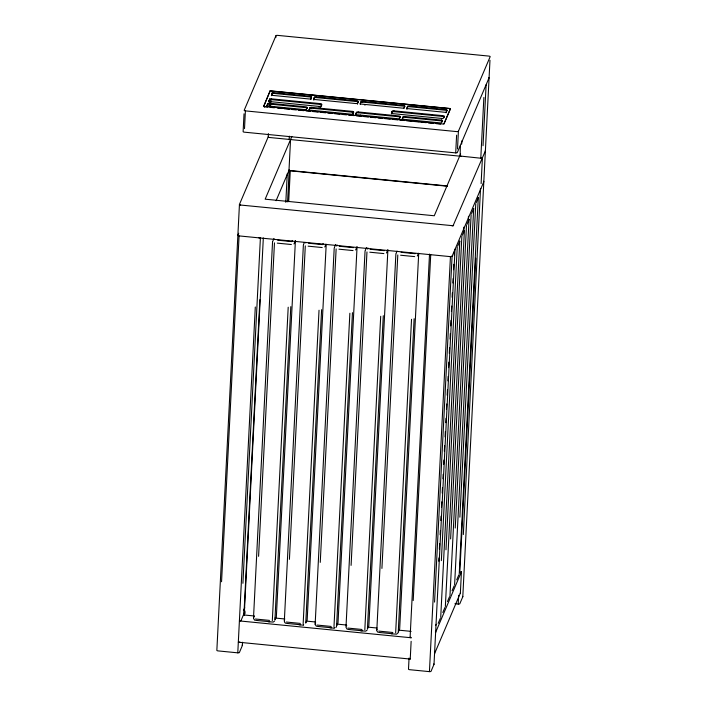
<?xml version="1.0" encoding="UTF-8"?>
<svg xmlns="http://www.w3.org/2000/svg" width="707" height="707" viewBox="0 0 707 707"><rect width="100%" height="100%" fill="white"/><g stroke="black" fill="none" stroke-linecap="round" stroke-linejoin="round"><path stroke-width="1.06" d="M244.03 113.792L243.128 131.529A1.423 0.513 2.9 0 0 244.33 132.165L455.706 152.889A1.423 0.513 2.9 0 0 457.323 152.535L489.05 77.823A1.423 0.513 2.9 0 0 488.802 77.62M221.556 581.737L239.072 235.908L237.879 235.272L238.736 233.257M244.507 128.612L245.409 110.884A1.423 0.513 2.9 0 1 244.207 110.248L275.951 35.73A1.423 0.513 2.9 0 1 277.568 35.368L488.979 56.1A1.423 0.513 2.9 0 1 490.145 56.737L458.401 131.255L457.509 148.983M264.551 107.084L263.605 106.306L270.039 91.203L271.338 90.92L450.041 108.516L450.412 108.896L443.925 124.07M268.183 136.946L239.443 204.42L216.855 650.272A1.423 0.513 2.9 0 0 218.048 650.9L237.782 652.835L255.298 307.015M266.937 106.342A1.6 0.574 2.9 0 1 266.919 106.13L267.67 103.664A1.6 0.574 2.9 0 1 269.482 103.257L305.707 106.81A1.6 0.574 2.9 0 1 307.05 107.526L306.299 109.992L307.05 107.526M242.908 583.31L260.423 237.49M266.919 106.13L267.67 103.664M321.632 105.149L321.676 104.344A1.6 0.574 2.9 0 0 320.333 103.637L271.364 98.839A1.6 0.574 2.9 0 0 269.553 99.236L268.801 101.702L269.508 100.032A1.6 0.574 2.9 0 1 271.329 99.634L320.289 104.433A1.6 0.574 2.9 0 1 321.632 105.149L320.925 106.819M269.261 106.589L269.65 98.918M270.012 91.733L270.039 91.203M237.782 652.835A1.423 0.513 2.9 0 0 239.399 652.481L242.36 645.526L242.528 642.221M243.924 614.781L259.884 299.697M268.386 133.596L268.218 136.849A1.423 0.513 2.9 0 0 269.42 137.485L289.145 139.42A1.423 0.513 2.9 0 0 290.763 139.067L291.876 136.46M244.083 615.231L245.055 611.087M254.113 615.965L244.224 615.002L263.331 237.932M270.534 106.722L270.905 99.413M271.294 91.716L271.32 91.185M271.47 95.71A1.6 0.574 2.9 0 1 271.444 95.498L272.195 93.032A1.6 0.574 2.9 0 1 274.007 92.626L310.232 96.179A1.6 0.574 2.9 0 1 311.575 96.894L310.824 99.36L311.575 96.894M271.329 99.634L271.364 98.839M271.444 95.498L272.195 93.032M275.863 37.498L275.951 35.73M253.486 618.21L272.548 241.838M258.585 556.321L274.466 242.855M285.814 202.335L287.263 173.666M289.145 139.42L289.313 136.168M276.075 200.735L288.986 170.422L290.55 139.562L459.656 156.141L434.266 215.759L265.16 199.18L290.55 139.562M287.581 201.866L289.198 169.919A1.423 0.513 2.9 0 1 288.642 170.237M288.695 201.698L290.259 170.829L447.284 186.224M272.319 620.666L288.2 307.209M274.917 620.092L290.798 306.635M295.411 240.566L276.357 616.716L275.156 619.535M309.869 107.8L309.118 110.265L309.869 107.8A1.6 0.574 2.9 0 1 311.681 107.402L352.28 111.379A1.6 0.574 2.9 0 1 353.624 112.095L352.873 114.561L353.624 112.095M284.32 621.232L303.383 244.861M309.825 108.595A1.6 0.574 2.9 0 1 311.646 108.198L311.681 107.402M289.419 559.343L305.3 245.877M313.935 100.076A1.6 0.574 2.9 0 1 313.643 99.634L314.394 97.168A1.6 0.574 2.9 0 1 316.215 96.771L356.814 100.748A1.6 0.574 2.9 0 1 358.157 101.463L357.406 103.929L358.157 101.463M313.643 99.634L314.394 97.168M314.359 97.964A1.6 0.574 2.9 0 1 316.17 97.566L316.215 96.771M319.104 107.217L319.149 106.421A1.6 0.574 2.9 0 0 320.96 106.015L321.676 104.344M303.153 623.698L319.034 310.232M305.751 623.123L321.623 309.657M326.183 244.684L307.183 619.739L305.99 622.558M315.154 624.254L334.217 247.892M320.253 562.365L336.134 248.908M353.588 112.89A1.6 0.574 2.9 0 0 352.245 112.183L352.28 111.379M356.443 112.369L355.692 114.834L356.443 112.369A1.6 0.574 2.9 0 1 358.263 111.971L398.863 115.948A1.6 0.574 2.9 0 1 400.206 116.664L400.162 117.459A1.6 0.574 2.9 0 0 398.819 116.743L358.219 112.766A1.6 0.574 2.9 0 0 356.408 113.164M358.113 102.259A1.6 0.574 2.9 0 0 356.77 101.552L356.814 100.748M358.219 112.766L358.263 111.971M360.977 101.737L360.225 104.203L360.977 101.737A1.6 0.574 2.9 0 1 362.788 101.34L403.388 105.316A1.6 0.574 2.9 0 1 404.731 106.032L404.696 106.828A1.6 0.574 2.9 0 0 403.352 106.112L362.744 102.135A1.6 0.574 2.9 0 0 360.932 102.533M333.987 626.72L349.868 313.254M360.42 115.877L360.455 115.082M362.744 102.135L362.788 101.34M336.576 626.146L352.457 312.68M357.07 246.61L338.017 622.761L336.824 625.58M364.945 105.246L364.989 104.45M365.051 250.914L345.979 627.277L347.225 629.327M351.087 565.388L366.968 251.931M364.821 629.743L380.702 316.276M392.173 111.264L391.422 113.73L392.173 111.264A1.6 0.574 2.9 0 1 393.985 110.858L442.944 115.665A1.6 0.574 2.9 0 1 444.288 116.372L444.252 117.168A1.6 0.574 2.9 0 0 442.909 116.461L393.94 111.662A1.6 0.574 2.9 0 0 392.129 112.059M367.41 629.168L383.291 315.702M393.94 111.662L393.985 110.858M387.904 249.633L368.851 625.792L367.649 628.603M399.455 119.13L400.206 116.664M403.025 116.938L402.274 119.403L403.025 116.938A1.6 0.574 2.9 0 1 404.837 116.531L441.062 120.084A1.6 0.574 2.9 0 1 442.405 120.8L442.361 121.595M376.813 630.308L395.885 253.937M403.98 108.498L404.731 106.032M381.921 568.41L397.794 254.953M407.506 107.102L407.55 106.306A1.6 0.574 2.9 0 1 409.362 105.9L445.596 109.452A1.6 0.574 2.9 0 1 446.93 110.168L446.895 110.964A1.6 0.574 2.9 0 0 445.551 110.257L409.326 106.704A1.6 0.574 2.9 0 0 407.515 107.102L406.799 108.772M395.655 632.765L411.536 319.299M398.244 632.191L414.125 318.733M418.685 253.76L399.685 628.815L398.483 631.625M409.061 658.049L408.505 669.061A1.423 0.513 2.9 0 0 409.698 669.697L429.432 671.632A1.423 0.513 2.9 0 0 431.049 671.279L434.01 664.324L455.034 249.324A1.423 0.513 2.9 0 0 455.016 249.138M410.113 637.228L429.52 254.069A1.423 0.513 2.9 0 0 430.722 254.706L413.206 600.535M239.761 642.009A1.423 0.513 2.9 0 1 238.321 642.195L410.237 659.057L411.138 641.32M441.725 119.244L441.76 118.44A1.6 0.574 2.9 0 0 443.581 118.042L444.288 116.372M446.93 110.168L446.179 112.634A1.6 0.574 2.9 0 1 445.984 112.828M429.432 671.632L450.447 256.641L452.073 256.279L483.809 181.761C482.854 180.568 484.039 182.088 483.561 181.372M455.706 152.889L456.607 135.161M434.549 602.108L452.073 256.279L450.447 256.641L239.072 235.908L237.879 235.272M438.764 561.234L438.932 557.938M439.374 549.136L439.657 543.639M440.099 534.837L440.328 530.444M440.823 520.538L441.044 516.145M441.495 507.343L441.769 501.846M442.22 493.044L442.494 487.547M442.944 478.745L443.165 474.344M443.669 464.446L443.89 460.045M444.332 451.252L444.615 445.755M445.057 436.953L445.339 431.456M445.781 422.653L446.011 418.252M446.453 409.459L446.736 403.953M447.178 395.16L447.46 389.654M447.902 380.861L448.123 376.46M448.574 367.658L448.848 362.161M449.298 353.359L449.572 347.862M450.023 339.06L450.297 333.563M450.686 325.865L450.969 320.368M451.411 311.566L451.693 306.069M452.135 297.267L452.356 292.866M452.86 282.968L453.081 278.567M453.532 269.774L453.806 264.277M454.256 255.474L454.477 251.073M460.381 145.527L460.133 156.044L480.795 158.218L482.413 157.855L481.113 183.573M461.68 144.131L461.848 140.879M441.354 560.66L457.235 247.203M440.717 617.397L459.789 241.025M445.984 549.79L461.865 236.332M463.739 229.333L463.845 227.133M445.348 606.526L464.419 230.155M450.615 538.92L466.496 225.462M468.37 218.463L468.476 216.262M449.979 595.656L469.05 219.285M455.246 528.049L471.127 214.592M454.61 584.786L473.681 208.415M459.877 517.188L475.758 203.722M459.241 573.916L478.303 197.545M454.919 603.751L458.207 604.07L458.649 595.259M459.815 572.228L475.723 258.241M483.871 97.478L480.795 158.218L482.413 157.855M434.531 653.489A1.423 0.513 2.9 0 1 434.549 653.683L460.363 593.067L461.441 571.786A1.423 0.513 2.9 0 1 459.824 572.149M463.332 534.545L480.504 188.963M483.031 145.713L486.107 84.973A1.423 0.513 2.9 0 1 485.541 85.282M458.207 604.07A1.423 0.513 2.9 0 0 459.824 603.707L462.793 596.761L489.969 60.281M272.787 241.281L273.989 238.462M292.062 241.025L292.3 240.468M293.971 243.942L295.173 241.122M303.621 244.304L304.425 242.421M305.742 242.961L305.99 242.395M322.896 244.056L323.134 243.491M324.805 246.964L325.998 244.154M334.455 247.326L335.657 244.507M336.576 245.983L337.062 244.852M407.55 106.306L406.843 107.977A1.6 0.574 2.9 0 0 408.178 108.684L444.403 112.236A1.6 0.574 2.9 0 0 446.223 111.839M355.639 249.986L356.832 247.176M365.289 250.349L366.491 247.53M367.41 249.005L367.887 247.883M442.405 120.8L441.689 122.47A1.6 0.574 2.9 0 1 439.878 122.868L403.653 119.315A1.6 0.574 2.9 0 1 402.31 118.608M386.464 253.009L387.666 250.198M243.42 610.768L244.719 607.728M396.123 253.371L397.078 251.118M244.224 615.002L245.117 612.916M253.495 617.998L254.29 616.115M460.611 153.905L459.886 155.84L461.061 156.282M417.298 256.04L418.5 253.221M284.329 621.02L284.567 620.454M240.636 205.048A1.423 0.513 2.9 0 1 239.443 204.42L240.636 205.048L453.072 225.736L485.373 150.9A1.423 0.513 2.9 0 0 485.294 150.644M457.659 246.204L459.78 241.237M462.29 235.334L464.402 230.367M466.92 224.464L469.033 219.497M471.551 213.594L473.663 208.627M476.182 202.732L478.294 197.757M303.383 625.023L303.621 624.467M315.163 624.042L315.64 622.92M334.217 628.055L334.455 627.489M346.474 625.942L346.713 625.377M376.822 630.087L377.07 629.53M435.821 625.262L436.246 624.272M438.181 623.353L440.302 618.386M442.812 612.483L444.924 607.516M447.443 601.613L449.555 596.646M452.073 590.743L454.186 585.776M456.704 579.873L458.816 574.906M461.441 571.786L435.627 632.394A1.423 0.513 2.9 0 0 435.362 632.005M336.479 626.685L335.843 627.586M398.138 632.738L396.565 634.17L391.537 633.826M480.848 188.716L480.292 189.025M274.555 621.126L273.238 622.072L268.2 621.727M367.057 630.202L365.731 631.148L360.703 630.803M299.034 624.758L303.303 625.156M329.869 627.781L334.137 628.187M316.17 97.566L356.77 101.552M319.149 106.421L270.18 101.614A1.6 0.574 2.9 0 1 268.837 100.907M441.76 118.44L392.8 113.641A1.6 0.574 2.9 0 1 391.457 112.934M311.646 108.198L352.245 112.183M264.559 106.819L267.838 107.137M270.021 107.349L274.396 107.782M277.657 108.1L282.049 108.533M284.205 108.745L289.693 109.276M291.85 109.488L296.251 109.921M298.398 110.133L303.904 110.672M306.034 110.884L310.461 111.317M312.582 111.52L318.106 112.068M320.227 112.272L325.759 112.82M327.862 113.023L332.317 113.456M334.411 113.668L339.961 114.207M342.055 114.419L346.518 114.852M348.604 115.055L354.172 115.603M356.24 115.807L361.816 116.355M363.884 116.558L368.374 117M370.433 117.194L376.027 117.742M378.068 117.945L382.584 118.387M384.617 118.59L390.229 119.138M392.261 119.342L397.882 119.89M399.897 120.084L404.439 120.535M406.445 120.729L412.084 121.286M414.055 121.48L419.357 121.993M420.824 122.143L426.294 122.673M428.477 122.894L433.144 123.345M436.122 123.637L440.558 124.079M245.409 110.884L456.784 131.608A1.423 0.513 2.9 0 0 458.401 131.255M288.986 170.422L447.107 185.923M277.727 240.212L291.823 241.591M308.561 243.235L322.657 244.613M339.395 246.257L353.491 247.636M370.229 249.279L384.325 250.667M401.063 252.302L415.15 253.689M277.285 243.137L291.372 244.516M308.119 246.16L322.206 247.538M338.953 249.182L353.04 250.561M369.779 252.205L383.874 253.583M400.613 255.227L414.709 256.614M274.97 618.015L284.859 618.979M306.82 621.135L315.605 622.001M336.47 624.042L346.35 625.015M368.312 627.171L377.096 628.028M399.057 630.184L411.138 631.369M255.413 619.014L269.5 620.393M286.247 622.036L300.334 623.415M317.081 625.059L331.168 626.437M347.906 628.081L362.002 629.469M378.74 631.104L392.836 632.491M255.642 620.348L269.738 621.727M286.476 623.371L300.563 624.749M317.31 626.393L331.397 627.772M348.144 629.416L362.231 630.794M378.97 632.438L392.129 633.728M378.059 632.358L376.99 631.183M316.4 626.305L315.207 624.599M285.566 623.282L284.488 622.107M254.732 620.26L253.548 618.554M433.745 663.926A1.423 0.513 2.9 0 1 434.01 664.324M410.122 637.14A1.423 0.513 2.9 0 0 411.315 637.776L239.399 620.914A1.423 0.513 2.9 0 0 241.016 620.56L243.977 613.605A1.423 0.513 2.9 0 0 243.721 613.208M460.363 593.067A1.423 0.513 2.9 0 1 460.186 593.244M410.237 659.057A1.423 0.513 2.9 0 1 409.061 658.615M453.638 225.427A1.423 0.513 2.9 0 1 452.012 225.78M462.528 596.363A1.423 0.513 2.9 0 1 462.793 596.761M259.858 237.799A1.423 0.513 2.9 0 1 258.806 237.844M242.103 645.138A1.423 0.513 2.9 0 1 242.36 645.526M266.954 105.334A1.6 0.574 2.9 0 0 268.298 106.041L304.523 109.594A1.6 0.574 2.9 0 0 306.334 109.196M267.626 104.459A1.6 0.574 2.9 0 1 269.438 104.062L305.663 107.614A1.6 0.574 2.9 0 1 307.006 108.321M402.981 117.733A1.6 0.574 2.9 0 1 404.793 117.335L441.027 120.888A1.6 0.574 2.9 0 1 442.343 121.383M309.153 109.47A1.6 0.574 2.9 0 0 310.497 110.177L351.096 114.163A1.6 0.574 2.9 0 0 352.917 113.765M355.736 114.039A1.6 0.574 2.9 0 0 357.07 114.746L397.679 118.732A1.6 0.574 2.9 0 0 399.49 118.334M271.488 94.703A1.6 0.574 2.9 0 0 272.822 95.41L309.047 98.962A1.6 0.574 2.9 0 0 310.868 98.565M272.151 93.828A1.6 0.574 2.9 0 1 273.971 93.43L310.196 96.983A1.6 0.574 2.9 0 1 311.54 97.69M407.091 109.214A1.6 0.574 2.9 0 1 406.825 108.993M313.687 98.839A1.6 0.574 2.9 0 0 315.022 99.554L355.63 103.531A1.6 0.574 2.9 0 0 357.442 103.134M360.261 103.408A1.6 0.574 2.9 0 0 361.604 104.115L402.203 108.1A1.6 0.574 2.9 0 0 404.024 107.703M320.722 107.013A1.6 0.574 2.9 0 1 320.289 107.164M270.047 90.938L263.826 106.35L443.121 124.034L443.996 123.734L450.421 108.631L270.047 90.938"/></g></svg>
